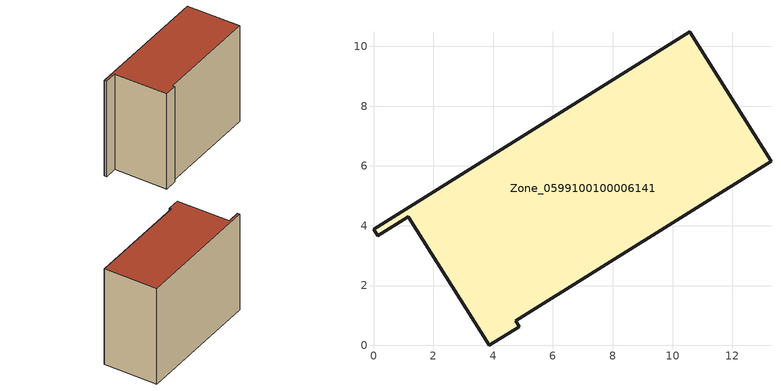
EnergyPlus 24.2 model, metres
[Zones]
Zone_0599100100006141
 floor ground (C_G): 1.15,4.3 0.14,3.66 0,3.88 10.57,10.49 13.29,6.15 4.75,0.82 4.87,0.63 3.87,0 z0
 wall outside (C_F): 13.29,6.15 10.57,10.49 0,3.88 0.14,3.66 1.15,4.3 3.87,0 4.87,0.63 4.75,0.82 13.29,6.15 z0:9.62
 roof outside (C_R): 3.87,0 4.87,0.63 4.75,0.82 13.29,6.15 10.57,10.49 0,3.88 0.14,3.66 1.15,4.3 z9.62
[BUILDING]
Pand.0599100100006141: North Axis=0; Terrain=City; Loads Convergence Tolerance Value=0.04; Temperature Convergence Tolerance Value=0.4; Solar Distribution=FullExterior; Maximum Number of Warmup Days=25; Minimum Number of Warmup Days=1
[Site:Location]
Rotterdam.The.Hague.AP_ZH_NLD Design_Conditions: Latitude=51.96; Longitude=4.45; Time Zone=1; Elevation=-4.5
[SITE:GROUNDTEMPERATURE:BUILDINGSURFACE]
18, 18, 18, 18, 18, 18, 18, 18, 18, 18, 18, 18
[MATERIAL] Thermal Absorptance=0.9; Solar Absorptance=0.7; Visible Absorptance=0.7
Name | Roughness | Thickness | Conductivity | Density | Specific Heat
G.TI.2006-2014 | MediumSmooth | 0.15 | 0.06 | 540 | 1210
F.TI.2006-2014 | Rough | 0.3 | 0.12 | 1920 | 840
R.TI.2006-2014 | MediumRough | 0.2 | 0.08 | 1500 | 1000
[CONSTRUCTION]
C_G: G.TI.2006-2014
C_F: F.TI.2006-2014
C_R: R.TI.2006-2014
[ZONE]
Zone_0599100100006141: Type=1; Multiplier=1; Ceiling Height=Autocalculate; Volume=Autocalculate; Floor Area=autocalculate; Part of Total Floor Area=Yes
[ZONEINFILTRATION:DESIGNFLOWRATE]
Infil_Zone_0599100100006141: Zone or ZoneList or Space or SpaceList=Zone_0599100100006141; Schedule=AlwaysOn; Design Flow Rate Calculation Method=Flow/Area; Flow Rate per Floor Area=0.0015; Constant Term Coefficient=1; Temperature Term Coefficient=0; Velocity Term Coefficient=0; Velocity Squared Term Coefficient=0
[HVACTEMPLATE:ZONE:IDEALLOADSAIRSYSTEM]
Zone_0599100100006141: Maximum Heating Supply Air Temperature=50; Minimum Cooling Supply Air Temperature=13; Maximum Heating Supply Air Humidity Ratio=0.0156; Minimum Cooling Supply Air Humidity Ratio=0.0077; Heating Limit=NoLimit; Cooling Limit=NoLimit; Dehumidification Control Type=ConstantSensibleHeatRatio; Cooling Sensible Heat Ratio=0.7; Dehumidification Setpoint=60; Humidification Control Type=None; Humidification Setpoint=30; Outdoor Air Method=None; Outdoor Air Flow Rate per Person=0.00944; Outdoor Air Flow Rate per Zone Floor Area=0; Outdoor Air Flow Rate per Zone=0; Demand Controlled Ventilation Type=None; Outdoor Air Economizer Type=NoEconomizer; Heat Recovery Type=None; Sensible Heat Recovery Effectiveness=0.7; Latent Heat Recovery Effectiveness=0.65
[ZONECONTROL:THERMOSTAT]
ThermostatControl_Zone_0599100100006141: Zone or ZoneList=Zone_0599100100006141; Control Type Schedule=DualSetpointControlType; Control 1=Thermostat_Zone_0599100100006141; Temperature Difference Between Cutout And Setpoint=0
[THERMOSTATSETPOINT:DUALSETPOINT]
Thermostat_Zone_0599100100006141: Heating Setpoint Temperature Schedule=HeatingSetpoint_Zone_0599100100006141; Cooling Setpoint Temperature Schedule=CoolingSetpoint_Zone_0599100100006141
[SCHEDULE:COMPACT]
HeatingSetpoint_Zone_0599100100006141: Through: 12/31, For: AllDays, Until: 24:00, 21
CoolingSetpoint_Zone_0599100100006141: Through: 12/31, For: AllDays, Until: 24:00, 24
DualSetpointControlType: Through: 12/31, For: AllDays, Until: 24:00, 4
AlwaysOn: Through: 12/31, For: AllDays, Until: 24:00, 1
